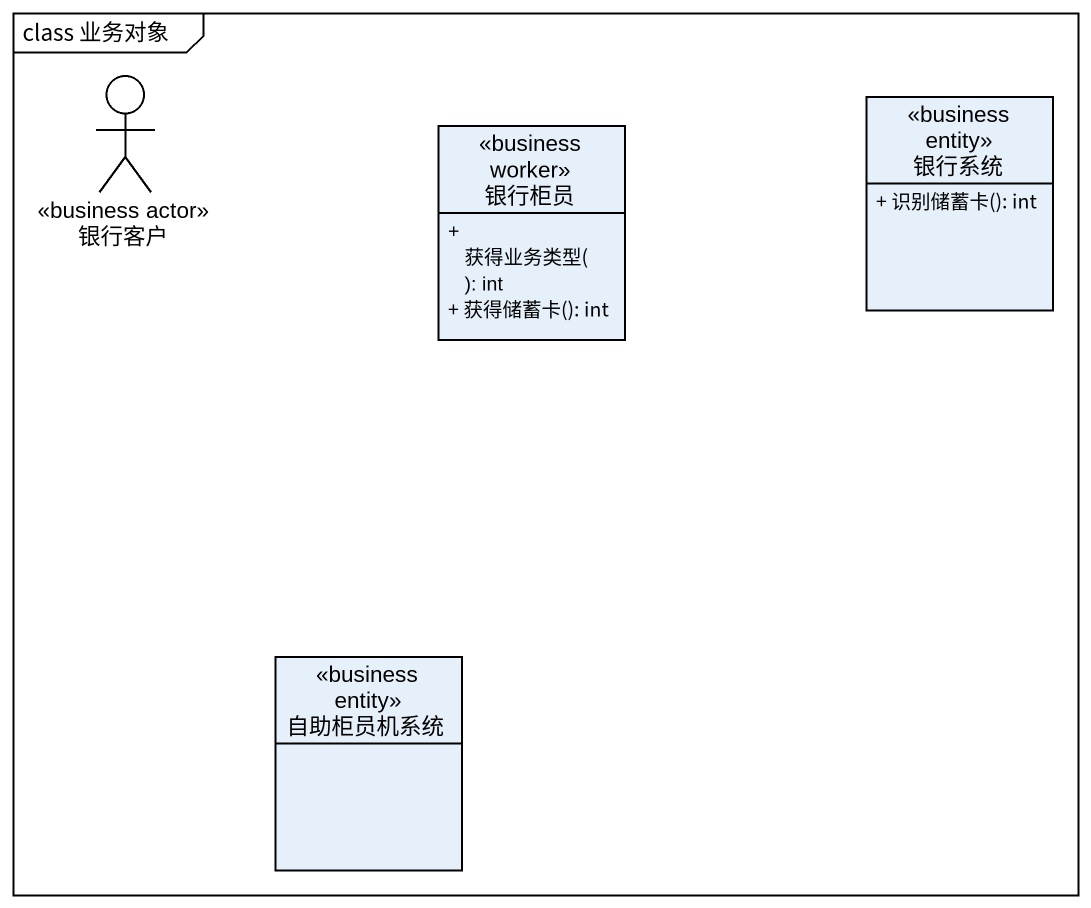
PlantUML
@startuml
mainframe class 业务对象
allowmixing
hide circle
hide empty members
skinparam classAttributeIconSize 0
actor 银行客户 <<business actor>>
class 银行柜员 <<business worker>> {
  + 获得业务类型(): int
  + 获得储蓄卡(): int
}
class 银行系统 <<business entity>> {
  + 识别储蓄卡(): int
}
class 自助柜员机系统 <<business entity>>
@enduml
